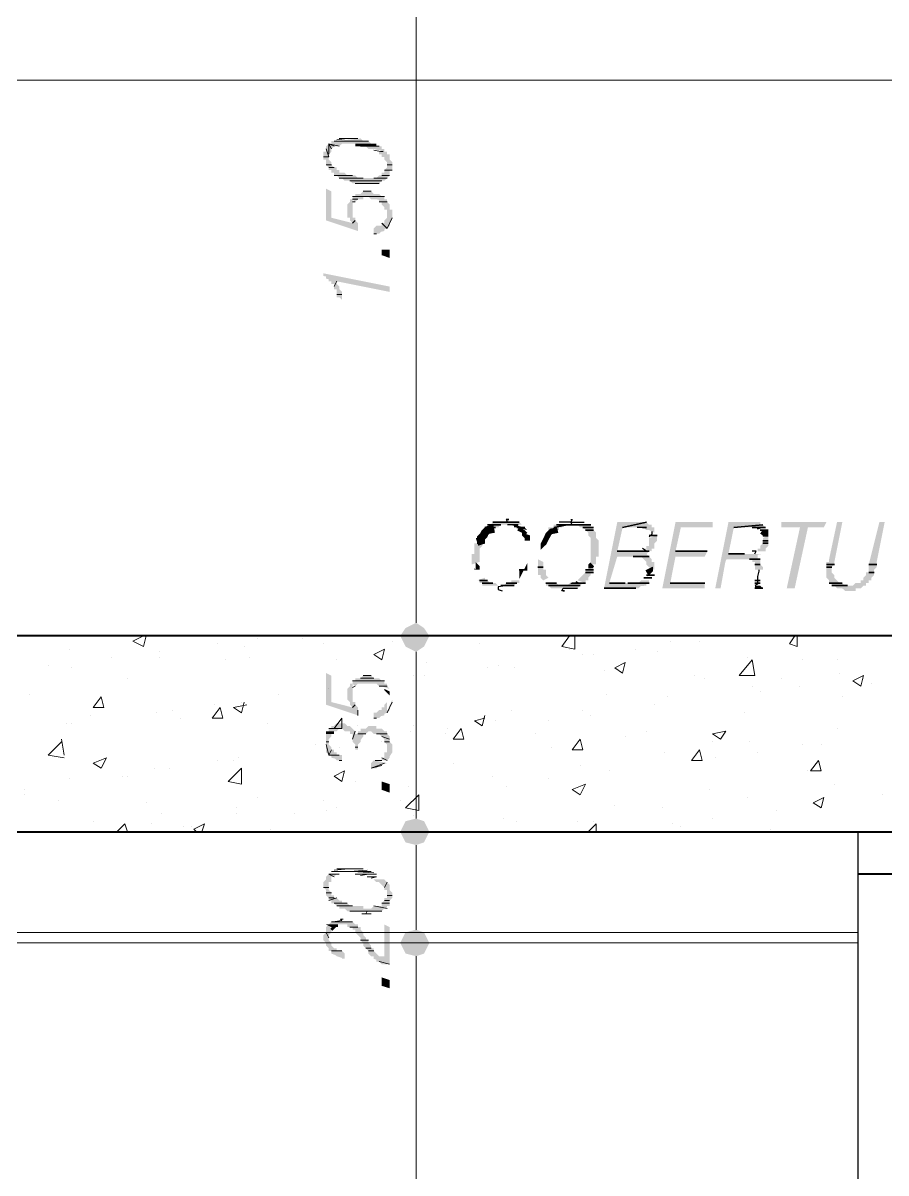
# Model space of a CAD drawing. Header units: millimetres. Extents: x 182 to 575, y -105 to 95.
# Drawn here: x 287.144 to 288.697, y 85.745 to 87.814 of the extents above; entities that cross this region are included whole.
import ezdxf

# ---------------------------------------------------------------- set-up
doc = ezdxf.new("R2010")
doc.units = ezdxf.units.MM
doc.header["$MEASUREMENT"] = 0
doc.layers.add('PDF_Geometry', color=7, linetype='Continuous')
doc.layers.add('PDF_Solid Fills', color=7, linetype='Continuous')

msp = doc.modelspace()

# ---------------------------------------------------------------- hatches: boundary and pattern name
at = {"layer": 'PDF_Solid Fills', "transparency": 33554559}
h = msp.add_hatch(color=256, dxfattribs=at)
h.paths.add_polyline_path([(287.7945, 87.5872), (287.7897, 87.5872), (287.7897, 87.592), (287.7612, 87.592), (287.7659, 87.5872), (287.7754, 87.5872), (287.7945, 87.5824)])
h.paths.add_polyline_path([(287.804, 87.5777), (287.7993, 87.5777), (287.7993, 87.5824), (287.7945, 87.5824), (287.785, 87.5824), (287.785, 87.5777), (287.7897, 87.5777), (287.7897, 87.5729), (287.7945, 87.5729), (287.7945, 87.5682), (287.7993, 87.5634), (287.7993, 87.5539), (287.7945, 87.5491), (287.7945, 87.5443), (287.7897, 87.5443), (287.7897, 87.5396), (287.785, 87.5396), (287.7802, 87.5348), (287.7469, 87.5348), (287.7421, 87.5396), (287.7278, 87.5396), (287.7231, 87.5443), (287.7135, 87.5443), (287.7135, 87.5491), (287.7088, 87.5491), (287.7088, 87.5539), (287.704, 87.5539), (287.6992, 87.5586), (287.6992, 87.5634), (287.6945, 87.5682), (287.6945, 87.5777), (287.6992, 87.5824), (287.6992, 87.5872), (287.704, 87.592), (287.7135, 87.592), (287.7183, 87.5967), (287.7707, 87.5967), (287.7659, 87.6015), (287.7564, 87.6015), (287.7516, 87.6062), (287.7088, 87.6015), (287.6992, 87.6015), (287.6992, 87.5967), (287.6945, 87.5967), (287.6897, 87.592), (287.6897, 87.5824), (287.685, 87.5824), (287.685, 87.5682), (287.6897, 87.5682), (287.6897, 87.5586), (287.6945, 87.5539), (287.6945, 87.5491), (287.6992, 87.5491), (287.6992, 87.5443), (287.704, 87.5443), (287.704, 87.5396), (287.7088, 87.5396), (287.7135, 87.5348), (287.7183, 87.5348), (287.7231, 87.5301), (287.7326, 87.5301), (287.7373, 87.5253), (287.785, 87.5253), (287.7897, 87.5301), (287.7945, 87.5301), (287.7993, 87.5348), (287.804, 87.5396), (287.804, 87.5491), (287.8088, 87.5491), (287.8088, 87.5634), (287.804, 87.5682)])
h = msp.add_hatch(color=256, dxfattribs=at)
h.paths.add_polyline_path([(287.7326, 87.4586), (287.7373, 87.4539), (287.6992, 87.4634), (287.6992, 87.511), (287.6897, 87.5158), (287.6897, 87.4586), (287.7469, 87.4396), (287.7469, 87.4539), (287.7421, 87.4586), (287.7421, 87.4634), (287.7373, 87.4634), (287.7373, 87.4967), (287.7326, 87.4967), (287.7326, 87.492), (287.7278, 87.4872), (287.7278, 87.4634), (287.7326, 87.4634)])
h.paths.add_polyline_path([(287.7564, 87.5005), (287.7612, 87.5015), (287.7659, 87.5015), (287.7707, 87.4967), (287.7802, 87.4967), (287.785, 87.4955), (287.785, 87.492), (287.7897, 87.492), (287.7897, 87.4872), (287.7945, 87.4824), (287.7945, 87.4777), (287.7993, 87.4777), (287.7993, 87.4634), (287.7945, 87.4586), (287.7945, 87.4539), (287.7897, 87.4539), (287.7897, 87.4491), (287.7802, 87.4491), (287.7754, 87.4443), (287.7754, 87.4348), (287.785, 87.4348), (287.7881, 87.438), (287.7945, 87.4396), (287.7945, 87.4424), (287.7993, 87.4443), (287.804, 87.4491), (287.804, 87.4539), (287.8088, 87.4634), (287.8088, 87.4777), (287.804, 87.4777), (287.804, 87.4872), (287.7993, 87.492), (287.7993, 87.4967), (287.7945, 87.4967), (287.7945, 87.5015), (287.7897, 87.5015), (287.785, 87.5062), (287.7754, 87.5062), (287.7707, 87.511), (287.7564, 87.511), (287.7516, 87.5062), (287.7421, 87.5062), (287.7421, 87.5015), (287.7373, 87.5015), (287.7373, 87.4967), (287.7421, 87.492), (287.7469, 87.4967), (287.7564, 87.4967)])
h = msp.add_hatch(color=256, dxfattribs=at)
h.paths.add_polyline_path([(287.7278, 87.4824), (287.7278, 87.4729), (287.7278, 87.4824)], flags=0)
h.paths.add_polyline_path([(287.7326, 87.492), (287.7326, 87.4634), (287.7326, 87.492)], flags=0)
h.paths.add_polyline_path([(287.7326, 87.4586), (287.7326, 87.4967), (287.7326, 87.4586)], flags=0)
for points in [[(287.7897, 87.3967), (287.804, 87.392), (287.804, 87.4062), (287.7897, 87.4062)], [(287.7088, 87.3491), (287.804, 87.3301), (287.804, 87.3396), (287.685, 87.3634), (287.685, 87.3586), (287.6897, 87.3579), (287.6897, 87.3539), (287.6945, 87.3527), (287.6945, 87.3491), (287.6992, 87.3491), (287.6992, 87.3443), (287.704, 87.3443), (287.704, 87.3348), (287.7088, 87.3348), (287.7088, 87.3205), (287.7135, 87.3205), (287.7183, 87.3158), (287.7183, 87.3301), (287.7135, 87.3348), (287.7135, 87.3396), (287.7088, 87.3443)], [(287.9993, 86.9062), (288.004, 86.911), (288.0421, 86.911), (288.0373, 86.9158), (287.9897, 86.9158), (287.985, 86.911), (287.9802, 86.911), (287.9802, 86.9062), (287.9754, 86.9062), (287.9754, 86.9015), (287.9945, 86.9062)], [(288.0278, 86.911), (288.0278, 86.9062), (288.0326, 86.9062), (288.0516, 86.9015), (288.0469, 86.9062)], [(288.2754, 86.8491), (288.2707, 86.8539), (288.2659, 86.8586), (288.2707, 86.8634), (288.2135, 86.8634), (288.2231, 86.9062), (288.2612, 86.9062), (288.2659, 86.9015), (288.2707, 86.9015), (288.2802, 86.8967), (288.2802, 86.9062), (288.2754, 86.9062), (288.2754, 86.911), (288.2707, 86.911), (288.2659, 86.9158), (288.2135, 86.9158), (288.1897, 86.7967), (288.2516, 86.7967), (288.2558, 86.8008), (288.2659, 86.8015), (288.2659, 86.8057), (288.2707, 86.8062), (288.2707, 86.811), (288.2564, 86.811), (288.2516, 86.8062), (288.1992, 86.8062), (288.2135, 86.8539), (288.2516, 86.8539), (288.2576, 86.8527), (288.2612, 86.8491), (288.2659, 86.8443), (288.2659, 86.8396), (288.2707, 86.8348), (288.2802, 86.8301), (288.2802, 86.8443), (288.2754, 86.8443)], [(288.3707, 86.7967), (288.3707, 86.8062), (288.3088, 86.8062), (288.3183, 86.8539), (288.3707, 86.8539), (288.3754, 86.8634), (288.3183, 86.8634), (288.3278, 86.9062), (288.385, 86.9062), (288.385, 86.9158), (288.3183, 86.9158), (288.2945, 86.7967)], [(288.4099, 86.8491), (288.4564, 86.8491), (288.4564, 86.8443), (288.4612, 86.8443), (288.4612, 86.8301), (288.4754, 86.8301), (288.4754, 86.8348), (288.4707, 86.8396), (288.4707, 86.8491), (288.4659, 86.8491), (288.4659, 86.8573), (288.4754, 86.8586), (288.4135, 86.8586), (288.4231, 86.9062), (288.4802, 86.9062), (288.4754, 86.911), (288.4707, 86.911), (288.4707, 86.9158), (288.4135, 86.9158), (288.3897, 86.7967), (288.3993, 86.7967), (288.4078, 86.8437)], [(288.485, 86.9015), (288.4707, 86.9015), (288.485, 86.8967)], [(288.5421, 86.9062), (288.5183, 86.7967), (288.5326, 86.7967), (288.5564, 86.9062), (288.585, 86.9062), (288.5897, 86.9158), (288.5088, 86.9158), (288.5088, 86.9062)], [(288.6231, 86.8015), (288.6183, 86.8062), (288.6135, 86.8062), (288.6088, 86.811), (288.604, 86.8158), (288.604, 86.8205), (288.5992, 86.8253), (288.5992, 86.8348), (288.604, 86.8396), (288.604, 86.8443), (288.6183, 86.9158), (288.6088, 86.9158), (288.5945, 86.8491), (288.5945, 86.8443), (288.5897, 86.8443), (288.5897, 86.8158), (288.5945, 86.811), (288.5945, 86.8062), (288.5992, 86.8062), (288.5992, 86.8015), (288.604, 86.8015), (288.6088, 86.7967), (288.6183, 86.7967), (288.6231, 86.792), (288.6421, 86.792), (288.6421, 86.7967), (288.6516, 86.7967), (288.6564, 86.8015), (288.6612, 86.8015), (288.6612, 86.8062), (288.6659, 86.8062), (288.6659, 86.811), (288.6707, 86.811), (288.6707, 86.8158), (288.6754, 86.8205), (288.6754, 86.8301), (288.6802, 86.8348), (288.6802, 86.8443), (288.6945, 86.9158), (288.685, 86.9158), (288.6659, 86.8396), (288.6659, 86.8253), (288.6612, 86.8253), (288.6612, 86.8205), (288.6564, 86.8158), (288.6564, 86.811), (288.6516, 86.811), (288.6516, 86.8062), (288.6421, 86.8062), (288.6373, 86.8015)], [(287.9564, 86.8777), (287.9564, 86.8586), (287.9516, 86.8586), (287.9516, 86.8396), (287.9659, 86.8443), (287.9659, 86.8681), (287.9707, 86.8729), (287.9707, 86.8824), (287.9612, 86.8777)], [(288.0421, 86.8967), (288.0421, 86.892), (288.0469, 86.8872), (288.0469, 86.8824), (288.0564, 86.8824), (288.0564, 86.892)], [(288.2659, 86.8681), (288.2612, 86.8681), (288.2754, 86.8634), (288.2754, 86.8681), (288.2802, 86.8681), (288.2802, 86.8777), (288.285, 86.8824), (288.285, 86.892), (288.2707, 86.8872), (288.2707, 86.8729), (288.2659, 86.8729)], [(288.4659, 86.8634), (288.4802, 86.8634), (288.4802, 86.8681), (288.485, 86.8729), (288.485, 86.892), (288.4754, 86.8872), (288.4754, 86.8777), (288.4707, 86.8729), (288.4707, 86.8681), (288.4659, 86.8681)], [(288.0707, 86.8491), (288.0707, 86.8205), (288.0754, 86.8205), (288.0754, 86.8158), (288.0802, 86.811), (288.0897, 86.8158), (288.085, 86.8205), (288.085, 86.8301), (288.0802, 86.8301), (288.0802, 86.8443)], [(288.4612, 86.7967), (288.4754, 86.7967), (288.4707, 86.8015), (288.4612, 86.8015)], [(287.8326, 86.692), (287.8516, 86.6824), (287.8659, 86.692), (287.8754, 86.711), (287.8659, 86.7253), (287.8516, 86.7348), (287.8326, 86.7253), (287.8231, 86.711)], [(287.7754, 86.5634), (287.785, 86.5634), (287.7881, 86.5666), (287.7945, 86.5682), (287.7945, 86.571), (287.7993, 86.5729), (287.804, 86.5777), (287.804, 86.5824), (287.8088, 86.592), (287.8088, 86.5967), (287.8056, 86.5888), (287.804, 86.5872), (287.8008, 86.5777), (287.7993, 86.5777), (287.7993, 86.592), (287.7945, 86.5872), (287.7945, 86.5824), (287.7897, 86.5824), (287.7897, 86.5777), (287.785, 86.5777), (287.7802, 86.5729), (287.7754, 86.5729)], [(287.7421, 86.5158), (287.7421, 86.5062), (287.7469, 86.5062), (287.7469, 86.5158), (287.7516, 86.5205), (287.7516, 86.5237), (287.7564, 86.5301), (287.7564, 86.5348), (287.7612, 86.5348), (287.7659, 86.5396), (287.7707, 86.5396), (287.7754, 86.5348), (287.785, 86.5348), (287.7897, 86.5301), (287.7945, 86.5253), (287.7945, 86.5205), (287.7993, 86.5158), (287.7993, 86.5015), (287.7945, 86.5015), (287.7945, 86.492), (287.7897, 86.492), (287.7897, 86.4872), (287.7993, 86.4872), (287.804, 86.492), (287.804, 86.4943), (287.8088, 86.5015), (287.8088, 86.5158), (287.804, 86.5205), (287.804, 86.5301), (287.7993, 86.5348), (287.7993, 86.5396), (287.7945, 86.5396), (287.7897, 86.5443), (287.7802, 86.5443), (287.7802, 86.5491), (287.7659, 86.5491), (287.7612, 86.5443), (287.7516, 86.5443), (287.7516, 86.5396), (287.7469, 86.5396), (287.7469, 86.5348), (287.7421, 86.5348), (287.7421, 86.5396), (287.7373, 86.5443), (287.7326, 86.5491), (287.7278, 86.5491), (287.7231, 86.5539), (287.7088, 86.5539), (287.704, 86.5491), (287.6992, 86.5491), (287.6992, 86.5443), (287.6945, 86.5443), (287.6945, 86.5396), (287.7088, 86.5396), (287.7135, 86.5443), (287.7183, 86.5443), (287.7231, 86.5396), (287.7326, 86.5396), (287.7326, 86.5348), (287.7373, 86.5348), (287.7373, 86.5205)], [(287.6945, 86.4967), (287.6992, 86.4967), (287.6992, 86.492), (287.7056, 86.4904), (287.7088, 86.4872), (287.7183, 86.4872), (287.7183, 86.4967), (287.7088, 86.4967), (287.7088, 86.5015), (287.704, 86.5015), (287.704, 86.5062), (287.6992, 86.5062), (287.6992, 86.511), (287.6945, 86.5158), (287.6945, 86.5253), (287.6992, 86.5301), (287.6992, 86.5348), (287.6897, 86.5348), (287.6897, 86.5015)], [(287.7707, 86.4729), (287.7802, 86.4729), (287.7834, 86.4761), (287.7897, 86.4777), (287.7921, 86.4801), (287.7993, 86.4824), (287.7754, 86.4872), (287.7707, 86.4824)], [(287.7897, 86.4348), (287.804, 86.4301), (287.804, 86.4443), (287.7897, 86.4491)], [(287.8326, 86.3396), (287.8516, 86.3348), (287.8659, 86.3396), (287.8754, 86.3586), (287.8659, 86.3777), (287.8516, 86.3824), (287.8326, 86.3777), (287.8231, 86.3586)], [(287.785, 86.2681), (287.7945, 86.2586), (287.7945, 86.2539), (287.7993, 86.2539), (287.7993, 86.2396), (287.7945, 86.2396), (287.7945, 86.2348), (287.7897, 86.2301), (287.7897, 86.2253), (287.7754, 86.2253), (287.7707, 86.2205), (287.7564, 86.2205), (287.7564, 86.2253), (287.7326, 86.2253), (287.7278, 86.2301), (287.7183, 86.2301), (287.7183, 86.2348), (287.7135, 86.2348), (287.7088, 86.2396), (287.704, 86.2396), (287.704, 86.2443), (287.6992, 86.2443), (287.6992, 86.2491), (287.6945, 86.2539), (287.6945, 86.2681), (287.6992, 86.2681), (287.6992, 86.2777), (287.704, 86.2777), (287.7088, 86.2824), (287.6945, 86.2824), (287.6897, 86.2777), (287.6897, 86.2729), (287.685, 86.2681), (287.685, 86.2586), (287.6897, 86.2539), (287.6897, 86.2443), (287.6945, 86.2396), (287.6945, 86.2348), (287.6992, 86.2348), (287.6992, 86.2301), (287.704, 86.2301), (287.7088, 86.2253), (287.7135, 86.2253), (287.7135, 86.2205), (287.7231, 86.2205), (287.7278, 86.2158), (287.7897, 86.2158), (287.7945, 86.2205), (287.7993, 86.2205), (287.7993, 86.2253), (287.804, 86.2253), (287.804, 86.2348), (287.8088, 86.2396), (287.8088, 86.2491), (287.804, 86.2539), (287.804, 86.2634), (287.7993, 86.2681), (287.7945, 86.2729), (287.7754, 86.2729), (287.7802, 86.2681)], [(287.8326, 86.1396), (287.8516, 86.1348), (287.8659, 86.1396), (287.8754, 86.1586), (287.8659, 86.1777), (287.8516, 86.1824), (287.8326, 86.1777), (287.8231, 86.1586)], [(287.7897, 86.0824), (287.804, 86.0777), (287.804, 86.092), (287.7897, 86.0967)]]:
    msp.add_hatch(color=256, dxfattribs=at).paths.add_polyline_path(points)
h = msp.add_hatch(color=256, dxfattribs=at)
h.paths.add_polyline_path([(288.1754, 86.8396), (288.1754, 86.8539), (288.1802, 86.8539), (288.1802, 86.8824), (288.1754, 86.8872), (288.1754, 86.8967), (288.1707, 86.9015), (288.1707, 86.9062), (288.1659, 86.9062), (288.1659, 86.911), (288.1421, 86.911), (288.1469, 86.9062), (288.1516, 86.9062), (288.1564, 86.9015), (288.1612, 86.8967), (288.1612, 86.892), (288.1659, 86.8872), (288.1659, 86.8443), (288.1612, 86.8396)])
h.paths.add_polyline_path([(288.1171, 86.9098), (288.1231, 86.911), (288.0992, 86.911), (288.0992, 86.9062), (288.0897, 86.9062), (288.0897, 86.9015), (288.1088, 86.9015), (288.1088, 86.9062), (288.1135, 86.9062)])
h = msp.add_hatch(color=256, dxfattribs=at)
h.paths.add_polyline_path([(288.1231, 86.8015), (288.1088, 86.8015), (288.104, 86.8062), (288.085, 86.8062), (288.085, 86.8015), (288.0897, 86.8015), (288.0945, 86.7967), (288.1421, 86.7967), (288.1469, 86.8015), (288.1516, 86.8062), (288.1278, 86.8062)])
h.paths.add_polyline_path([(288.1421, 86.811), (288.1564, 86.8062), (288.1564, 86.811), (288.1612, 86.811), (288.1612, 86.8158), (288.1659, 86.8205), (288.1659, 86.8253), (288.1707, 86.8253), (288.1707, 86.8301), (288.1612, 86.8348), (288.1612, 86.8301), (288.1564, 86.8301), (288.1564, 86.8253), (288.1516, 86.8205), (288.1469, 86.8158)])
h = msp.add_hatch(color=256, dxfattribs=at)
h.paths.add_polyline_path([(287.9707, 86.8015), (287.9993, 86.8015), (287.9945, 86.8062), (287.985, 86.8062), (287.9802, 86.811), (287.9754, 86.811), (287.9754, 86.8158), (287.9612, 86.811), (287.9659, 86.811), (287.9659, 86.8062), (287.9707, 86.8062)])
h.paths.add_polyline_path([(288.0088, 86.8015), (288.0278, 86.8015), (288.0326, 86.8062), (288.0373, 86.8062), (288.0373, 86.811), (288.0231, 86.811), (288.0231, 86.8062), (288.0135, 86.8062)])
h = msp.add_hatch(color=256, dxfattribs=at)
h.paths.add_polyline_path([(287.7326, 86.6253), (287.7326, 86.6205), (287.7278, 86.6158), (287.7278, 86.5967), (287.7326, 86.592), (287.7326, 86.5872), (287.7373, 86.5824), (287.6992, 86.592), (287.6992, 86.6396), (287.6897, 86.6443), (287.6897, 86.5872), (287.7469, 86.5682), (287.7469, 86.5824), (287.7421, 86.5872), (287.7421, 86.592), (287.7373, 86.592), (287.7373, 86.6253)])
h.paths.add_polyline_path([(287.7802, 86.6253), (287.785, 86.6205), (287.7897, 86.6205), (287.804, 86.6158), (287.7993, 86.6205), (287.7993, 86.6253), (287.7945, 86.6253), (287.7945, 86.6301), (287.7897, 86.6301), (287.785, 86.6348), (287.7754, 86.6348), (287.7707, 86.6396), (287.7564, 86.6396), (287.7516, 86.6348), (287.7421, 86.6348), (287.7421, 86.6301), (287.7373, 86.6301), (287.7373, 86.6253), (287.7421, 86.6205), (287.7469, 86.6253)])
h = msp.add_hatch(color=256, dxfattribs=at)
h.paths.add_polyline_path([(287.7278, 86.6015), (287.7278, 86.611), (287.7278, 86.6015)], flags=0)
h.paths.add_polyline_path([(287.7278, 86.611), (287.7278, 86.6015), (287.7278, 86.611)], flags=0)
h.paths.add_polyline_path([(287.7326, 86.592), (287.7326, 86.6205), (287.7326, 86.592)], flags=0)
h.paths.add_polyline_path([(287.7326, 86.6205), (287.7326, 86.592), (287.7326, 86.6205)], flags=0)
h.paths.add_polyline_path([(287.7326, 86.5872), (287.7326, 86.6253), (287.7326, 86.5872)], flags=0)
h = msp.add_hatch(color=256, dxfattribs=at)
h.paths.add_polyline_path([(287.7231, 86.1301), (287.7231, 86.1396), (287.7183, 86.1443), (287.7088, 86.1443), (287.7088, 86.1491), (287.704, 86.1491), (287.6992, 86.1539), (287.6992, 86.1586), (287.6945, 86.1634), (287.6945, 86.1729), (287.6992, 86.1777), (287.6992, 86.1824), (287.6945, 86.192), (287.6897, 86.1872), (287.6897, 86.1777), (287.685, 86.1729), (287.685, 86.1634), (287.6897, 86.1586), (287.6897, 86.1539), (287.6945, 86.1491), (287.6945, 86.1443), (287.6992, 86.1443), (287.6992, 86.1396), (287.7072, 86.1364), (287.7088, 86.1348), (287.7183, 86.1316), (287.7183, 86.1301)])
h.paths.add_polyline_path([(287.7802, 86.1285), (287.7802, 86.1253), (287.7862, 86.1241), (287.7897, 86.1205), (287.804, 86.1205), (287.804, 86.1872), (287.7945, 86.192), (287.7945, 86.1348), (287.785, 86.1348), (287.7802, 86.1396), (287.7754, 86.1443), (287.7754, 86.1491), (287.7707, 86.1491), (287.7707, 86.1539), (287.7659, 86.1586), (287.7659, 86.1634), (287.7612, 86.1634), (287.7612, 86.1681), (287.7564, 86.1729), (287.7564, 86.1777), (287.7516, 86.1824), (287.7516, 86.1872), (287.7469, 86.1872), (287.7469, 86.192), (287.7421, 86.192), (287.7373, 86.1967), (287.6992, 86.1967), (287.6945, 86.192), (287.7278, 86.192), (287.7278, 86.1872), (287.7373, 86.1872), (287.7373, 86.1824), (287.7421, 86.1824), (287.7421, 86.1777), (287.7469, 86.1729), (287.7516, 86.1681), (287.7516, 86.1634), (287.7564, 86.1586), (287.7564, 86.1539), (287.7612, 86.1491), (287.7659, 86.1443), (287.7659, 86.1396), (287.7707, 86.1348), (287.7754, 86.1348), (287.7754, 86.1301)])

# ---------------------------------------------------------------- linework, layer by layer
at = {"layer": 'PDF_Geometry', "lineweight": 13}
for points in [[(287.8516, 86.7348), (287.8516, 86.7586), (287.8516, 88.1586), (287.8516, 88.1824)], [(287.7302, 87.6062), (287.7278, 87.6062), (287.7278, 87.6062), (287.7326, 87.6062), (287.7278, 87.6062), (287.7088, 87.6039)], [(287.7469, 87.6062), (287.7135, 87.6062), (287.7469, 87.6062)], [(287.7135, 87.592), (287.6945, 87.5967), (287.7135, 87.592)], [(287.704, 87.592), (287.6945, 87.5967), (287.704, 87.592)], [(287.6992, 87.5872), (287.6945, 87.5967), (287.6992, 87.5872)], [(287.6945, 87.5777), (287.6945, 87.5967), (287.6945, 87.5777)], [(287.7659, 87.6015), (287.704, 87.6015), (287.7659, 87.6015)], [(287.7564, 87.6015), (287.7088, 87.6015), (287.7564, 87.6015)], [(287.7754, 87.5848), (287.7873, 87.5824), (287.7921, 87.5824)], [(287.685, 87.5729), (287.6945, 87.5729), (287.685, 87.5729)], [(287.6897, 87.5586), (287.6992, 87.5586), (287.6897, 87.5586)], [(287.704, 87.5539), (287.6945, 87.5539), (287.704, 87.5539)], [(287.6945, 87.5539), (287.704, 87.5539), (287.6945, 87.5539)], [(287.7945, 87.5491), (287.8088, 87.5491), (287.7945, 87.5491)], [(287.7897, 87.5301), (287.7326, 87.5301), (287.7897, 87.5301)], [(287.7326, 87.5301), (287.7897, 87.5301), (287.7326, 87.5301)], [(287.785, 87.5253), (287.7421, 87.5253), (287.785, 87.5253)], [(287.7421, 87.5253), (287.785, 87.5253), (287.7421, 87.5253)], [(287.7635, 87.5253), (287.7659, 87.5253), (287.754, 87.5253)], [(287.7707, 87.5253), (287.7564, 87.5253), (287.7707, 87.5253)], [(287.7564, 87.5253), (287.7707, 87.5253), (287.7564, 87.5253)], [(287.7993, 87.5348), (287.7754, 87.5348), (287.7993, 87.5348)], [(287.7754, 87.5348), (287.7993, 87.5348), (287.7754, 87.5348)], [(287.804, 87.5396), (287.7897, 87.5396), (287.804, 87.5396)], [(287.7897, 87.5396), (287.804, 87.5396), (287.7897, 87.5396)], [(287.7373, 87.5015), (287.7945, 87.5015), (287.7373, 87.5015)], [(287.7897, 87.5015), (287.7421, 87.5015), (287.7897, 87.5015)], [(287.7564, 87.511), (287.7707, 87.511), (287.7564, 87.511)], [(287.7707, 87.511), (287.7564, 87.511), (287.7707, 87.511)], [(287.7469, 87.4967), (287.7373, 87.4967), (287.7469, 87.4967)], [(287.7421, 87.492), (287.7421, 87.492), (287.7373, 87.492)], [(287.7993, 87.492), (287.785, 87.492), (287.7993, 87.492)], [(287.804, 87.392), (287.7897, 87.3967), (287.804, 87.392)], [(287.704, 87.3396), (287.7088, 87.3491), (287.704, 87.3396)], [(287.7183, 87.3253), (287.7088, 87.3253), (287.7183, 87.3253)], [(287.8516, 86.3824), (287.8516, 86.411), (287.8516, 86.6586), (287.8516, 86.6824)], [(287.7754, 86.6348), (287.7516, 86.6348), (287.7754, 86.6348)], [(287.7564, 86.6396), (287.7707, 86.6396), (287.7564, 86.6396)], [(287.7373, 86.6301), (287.7945, 86.6301), (287.7373, 86.6301)], [(287.7421, 86.6205), (287.7421, 86.6205), (287.7373, 86.6181)], [(287.7897, 86.6301), (287.7421, 86.6301), (287.7897, 86.6301)], [(287.785, 86.6205), (287.7993, 86.6205), (287.785, 86.6205)], [(287.7993, 86.6205), (287.785, 86.6205), (287.7993, 86.6205)], [(287.7183, 86.5443), (287.6945, 86.5443), (287.7183, 86.5443)], [(287.6945, 86.5443), (287.7183, 86.5443), (287.6945, 86.5443)], [(287.7373, 86.5253), (287.7421, 86.5396), (287.7373, 86.5253)], [(287.6945, 86.5205), (287.6897, 86.5205), (287.6945, 86.5205)], [(287.6897, 86.5158), (287.6945, 86.4967), (287.6897, 86.5158)], [(287.7469, 86.511), (287.7421, 86.511), (287.7469, 86.511)], [(287.7945, 86.5205), (287.804, 86.5205), (287.7945, 86.5205)], [(287.7135, 86.4967), (287.6945, 86.4967), (287.7135, 86.4967)], [(287.7778, 86.4872), (287.7897, 86.4872), (287.785, 86.4872)], [(287.804, 86.4301), (287.7897, 86.4348), (287.804, 86.4301)], [(280.704, 86.3586), (293.1516, 86.3586)], [(287.8516, 86.1824), (287.8516, 86.211), (287.8516, 86.311), (287.8516, 86.3348)], [(287.7135, 86.2824), (287.6945, 86.2824), (287.7135, 86.2824)], [(287.704, 86.2777), (287.6945, 86.2824), (287.704, 86.2777)], [(287.6992, 86.2872), (287.7707, 86.2872), (287.6992, 86.2872)], [(287.7302, 86.292), (287.7302, 86.292), (287.704, 86.2896)], [(287.7659, 86.2872), (287.704, 86.2872), (287.7659, 86.2872)], [(287.7564, 86.292), (287.7088, 86.292), (287.7564, 86.292)], [(287.7302, 86.292), (287.7278, 86.292), (287.7278, 86.292), (287.7326, 86.292), (287.7112, 86.292)], [(287.7469, 86.292), (287.7135, 86.292), (287.7469, 86.292)], [(287.7635, 86.2896), (287.7326, 86.2872), (287.7373, 86.2872), (287.7754, 86.2848)], [(287.7802, 86.2824), (287.7421, 86.2824), (287.7802, 86.2824)], [(287.7421, 86.2824), (287.7802, 86.2824), (287.7421, 86.2824)], [(287.7516, 86.2801), (287.7659, 86.2824), (287.7445, 86.2824)], [(287.7707, 86.2753), (287.7802, 86.2777), (287.7635, 86.2777)], [(287.7945, 86.2586), (287.7993, 86.2681), (287.7945, 86.2586)], [(287.685, 86.2586), (287.6945, 86.2586), (287.685, 86.2586)], [(287.6897, 86.2491), (287.6992, 86.2491), (287.6897, 86.2491)], [(287.6945, 86.2396), (287.704, 86.2396), (287.6945, 86.2396)], [(287.704, 86.2301), (287.7278, 86.2301), (287.704, 86.2301)], [(287.7278, 86.2301), (287.704, 86.2301), (287.7278, 86.2301)], [(287.7945, 86.2348), (287.804, 86.2348), (287.7945, 86.2348)], [(287.7159, 86.2015), (287.7207, 86.2015), (287.7159, 86.2015), (287.7183, 86.1991), (287.7016, 86.1967)], [(287.7897, 86.2158), (287.7326, 86.2158), (287.7897, 86.2158)], [(287.7326, 86.2158), (287.7897, 86.2158), (287.7326, 86.2158)], [(287.785, 86.2158), (287.7421, 86.2158), (287.785, 86.2158)], [(287.7635, 86.211), (287.7659, 86.211), (287.754, 86.211)], [(287.7707, 86.211), (287.7564, 86.211), (287.7707, 86.211)], [(287.7564, 86.211), (287.7707, 86.211), (287.7564, 86.211)], [(287.7588, 86.2158), (287.7635, 86.2158), (287.7612, 86.211), (287.7612, 86.211), (287.7612, 86.211)], [(287.1326, 86.1777), (288.6469, 86.1777)], [(287.7373, 86.1967), (287.6992, 86.1967), (287.7373, 86.1967)], [(287.6992, 86.1967), (287.7373, 86.1967), (287.6992, 86.1967)], [(287.7326, 86.1872), (287.7469, 86.1872), (287.7326, 86.1872)], [(287.1326, 86.1586), (288.6469, 86.1586)], [(287.7516, 86.1634), (287.7659, 86.1634), (287.7516, 86.1634)], [(287.7659, 86.1586), (287.7564, 86.1586), (287.7659, 86.1586)], [(287.7183, 86.1443), (287.6992, 86.1443), (287.7183, 86.1443)], [(287.7612, 86.1491), (287.7707, 86.1491), (287.7612, 86.1491)], [(287.7754, 86.1443), (287.7659, 86.1443), (287.7754, 86.1443)], [(287.7659, 86.1443), (287.7754, 86.1443), (287.7659, 86.1443)], [(287.8516, 83.4824), (287.8516, 83.511), (287.8516, 86.111), (287.8516, 86.1348)], [(287.804, 86.0777), (287.7897, 86.0824), (287.804, 86.0777)]]:
    msp.add_lwpolyline(points, dxfattribs=at)
at = {"layer": 'PDF_Geometry', "lineweight": 20}
msp.add_lwpolyline([(286.9278, 87.711), (290.9802, 87.711)], dxfattribs=at)
at = {"layer": 'PDF_Geometry', "lineweight": 13}
for points in [[(287.7612, 87.592, 0.0381, 0.0381, 0), (287.7612, 87.5967, 0, 0, 0), (287.735, 87.5967, 0, 0, 0)], [(287.7897, 86.6182, 0, 0, 0), (287.7993, 86.6134, 0.00952, 0.00952, 0), (287.7993, 86.6086, 0, 0, 0), (287.8016, 86.6062, 0, 0, 0), (287.804, 86.6039, 0, 0, 0), (287.804, 86.5991, 0, 0, 0), (287.804, 86.5848, 0, 0, 0)], [(287.7064, 86.5396, 0, 0, 0), (287.6969, 86.5396, 0.0143, 0.0143, 0), (287.6969, 86.5348, 0, 0, 0)]]:
    msp.add_lwpolyline(points, format="xyseb", dxfattribs=at)
for points in [[(287.6897, 87.5872), (287.6945, 87.5729), (287.6897, 87.5872)], [(287.7516, 87.592), (287.785, 87.592), (287.7516, 87.592)], [(287.7993, 87.5586), (287.8088, 87.5586), (287.7993, 87.5586)], [(287.8088, 87.5586), (287.7993, 87.5586), (287.8088, 87.5586)], [(287.7278, 87.5396), (287.704, 87.5396), (287.7278, 87.5396)], [(287.7088, 87.5396), (287.7373, 87.5396), (287.7088, 87.5396)], [(287.7373, 87.5396), (287.7088, 87.5396), (287.7373, 87.5396)], [(287.7564, 87.5348), (287.7135, 87.5348), (287.7564, 87.5348)], [(287.8088, 87.4634), (287.7993, 87.4443), (287.8088, 87.4634)], [(287.7421, 87.4586), (287.7373, 87.4539), (287.7421, 87.4586)], [(287.7897, 87.4539), (287.7993, 87.4443), (287.7897, 87.4539)], [(287.7802, 87.4348), (287.7754, 87.4348), (287.7802, 87.4348)], [(287.7612, 86.711), (288.1897, 86.711)], [(287.8088, 86.592), (287.7993, 86.5729), (287.8088, 86.592)], [(287.7421, 86.5872), (287.7373, 86.5824), (287.7421, 86.5872)], [(287.7469, 86.5777), (287.7469, 86.5682), (287.7469, 86.5777)], [(287.7802, 86.5634), (287.7754, 86.5634), (287.7802, 86.5634)], [(287.7469, 86.5348), (287.7612, 86.5348), (287.7469, 86.5348)], [(287.7612, 86.5348), (287.7469, 86.5348), (287.7612, 86.5348)], [(287.7993, 86.5348), (287.7802, 86.5348), (287.7993, 86.5348)], [(287.7802, 86.5348), (287.7993, 86.5348), (287.7802, 86.5348)], [(287.7897, 86.5301), (287.804, 86.5253), (287.7897, 86.5301)], [(287.6992, 86.5062), (287.6945, 86.4967), (287.6992, 86.5062)], [(287.7135, 86.4872), (287.7183, 86.4872), (287.7135, 86.4872)], [(287.7897, 86.492), (287.7993, 86.4872), (287.7897, 86.492)], [(287.7945, 86.4824), (287.7707, 86.4729), (287.7945, 86.4824)], [(287.7897, 86.4777), (287.7707, 86.4729), (287.7897, 86.4777)], [(287.7612, 86.3586), (288.1754, 86.3586)], [(287.7088, 86.2396), (287.6945, 86.2348), (287.7088, 86.2396)], [(287.7993, 86.2443), (287.8088, 86.2443), (287.7993, 86.2443)], [(287.7088, 86.2253), (287.7373, 86.2253), (287.7088, 86.2253)], [(287.7373, 86.2253), (287.7088, 86.2253), (287.7373, 86.2253)], [(287.7754, 86.2253), (287.7993, 86.2205), (287.7754, 86.2253)], [(287.7897, 86.2301), (287.804, 86.2301), (287.7897, 86.2301)], [(287.804, 86.2301), (287.7897, 86.2301), (287.804, 86.2301)], [(287.6897, 86.1777), (287.6945, 86.1681), (287.6897, 86.1777)], [(287.7612, 86.1586), (288.2564, 86.1586)], [(287.785, 86.1253), (287.804, 86.1205), (287.785, 86.1253)]]:
    msp.add_lwpolyline(points, close=True, dxfattribs=at)
at = {"layer": 'PDF_Geometry', "lineweight": 25}
for points, const_width in [([(287.9921, 86.9039), (287.9802, 86.9015), (287.9778, 86.8991), (287.9754, 86.8967), (287.9731, 86.892), (287.9707, 86.8896), (287.9683, 86.8872), (287.9683, 86.8824), (287.9612, 86.8801)], 0.0143), ([(288.035, 86.9039), (288.0445, 86.8991), (288.0493, 86.8943)], 0.00673), ([(288.4731, 86.8991), (288.4802, 86.8943), (288.4802, 86.8896)], 0.00952), ([(288.1683, 86.8396), (288.1659, 86.8372), (288.1659, 86.8324)], 0.00952), ([(288.085, 86.8134), (288.0897, 86.8086), (288.0826, 86.8062)], 0.00000224)]:
    msp.add_lwpolyline(points, dxfattribs=dict(at, const_width=const_width))
for points in [[(287.9945, 86.9062), (287.9754, 86.9062), (287.9945, 86.9062)], [(288.004, 86.911), (287.9802, 86.911), (288.004, 86.911)], [(287.9897, 86.9158), (288.0373, 86.9158), (287.9897, 86.9158)], [(288.0159, 86.9205), (288.0135, 86.9205), (288.0183, 86.9205), (288.0135, 86.9205), (288.0159, 86.9158), (288.0159, 86.9158)], [(288.0254, 86.911), (288.035, 86.911), (288.0159, 86.911)], [(288.0469, 86.9062), (288.0326, 86.9062), (288.0469, 86.9062)], [(288.0326, 86.9062), (288.0469, 86.9062), (288.0326, 86.9062)], [(288.1612, 86.911), (288.104, 86.911), (288.1612, 86.911)], [(288.1469, 86.911), (288.1326, 86.911), (288.1302, 86.9158), (288.1088, 86.9158)], [(288.1302, 86.9205), (288.1326, 86.9205), (288.1326, 86.9205), (288.1326, 86.9205), (288.1302, 86.9158), (288.154, 86.9158)], [(288.1516, 86.9062), (288.1707, 86.9062), (288.1516, 86.9062)], [(288.1564, 86.9015), (288.1707, 86.9015), (288.1564, 86.9015)], [(288.2659, 86.9158), (288.2231, 86.9062), (288.2659, 86.9158)], [(288.2588, 86.9062), (288.2659, 86.9062), (288.2493, 86.9062)], [(288.4754, 86.911), (288.4231, 86.9062), (288.4754, 86.911)], [(288.4802, 86.9062), (288.4564, 86.9062), (288.4802, 86.9062)], [(288.4564, 86.9062), (288.4802, 86.9062), (288.4564, 86.9062)], [(288.4659, 86.9039), (288.4731, 86.9062), (288.4588, 86.9062)], [(288.4707, 86.9015), (288.485, 86.9015), (288.4707, 86.9015)], [(288.2754, 86.8991), (288.2754, 86.8943), (288.2707, 86.8896)], [(288.2707, 86.892), (288.285, 86.892), (288.2707, 86.892)], [(288.285, 86.892), (288.2707, 86.892), (288.285, 86.892)], [(288.4754, 86.892), (288.485, 86.892), (288.4754, 86.892)], [(288.485, 86.892), (288.4754, 86.892), (288.485, 86.892)], [(288.485, 86.8824), (288.4754, 86.8824), (288.485, 86.8824)], [(287.9707, 86.8777), (287.9612, 86.8777), (287.9707, 86.8777)], [(288.2135, 86.8634), (288.2469, 86.8634), (288.2135, 86.8634)], [(288.254, 86.8634), (288.2659, 86.8634), (288.2588, 86.8681)], [(288.3754, 86.8634), (288.3183, 86.8634), (288.3754, 86.8634)], [(288.4612, 86.8586), (288.4635, 86.8634), (288.4564, 86.8634)], [(288.4754, 86.8777), (288.485, 86.8777), (288.4754, 86.8777)], [(288.2516, 86.8539), (288.2707, 86.8539), (288.2516, 86.8539)], [(288.4135, 86.8586), (288.4421, 86.8586), (288.4135, 86.8586)], [(288.4564, 86.8491), (288.4707, 86.8491), (288.4564, 86.8491)], [(288.4612, 86.8396), (288.4707, 86.8396), (288.4612, 86.8396)], [(288.604, 86.8396), (288.5897, 86.8396), (288.604, 86.8396)], [(288.6659, 86.8396), (288.6802, 86.8396), (288.6659, 86.8396)], [(288.0707, 86.8348), (288.0802, 86.8348), (288.0707, 86.8348)], [(288.1707, 86.8301), (288.1564, 86.8301), (288.1707, 86.8301)], [(288.1564, 86.8253), (288.1707, 86.8253), (288.1564, 86.8253)], [(288.2659, 86.8205), (288.2802, 86.8205), (288.2659, 86.8205)], [(288.4683, 86.8301), (288.4683, 86.8277), (288.4659, 86.8181), (288.4659, 86.8086), (288.4659, 86.8039), (288.4612, 86.8015)], [(288.5992, 86.8348), (288.5897, 86.8348), (288.5992, 86.8348)], [(288.5897, 86.8348), (288.5992, 86.8348), (288.5897, 86.8348)], [(288.6754, 86.8253), (288.6659, 86.8253), (288.6754, 86.8253)], [(287.9802, 86.811), (287.9659, 86.811), (287.9802, 86.811)], [(287.9897, 86.8062), (287.9707, 86.8062), (287.9897, 86.8062)], [(288.0159, 86.8015), (287.9993, 86.7991), (287.9993, 86.7967), (287.9993, 86.7967), (287.9993, 86.7943), (288.0064, 86.792)], [(288.0135, 86.8062), (288.0326, 86.8062), (288.0135, 86.8062)], [(288.0326, 86.8062), (288.0135, 86.8062), (288.0326, 86.8062)], [(288.104, 86.8062), (288.085, 86.8062), (288.104, 86.8062)], [(288.1469, 86.8015), (288.0897, 86.8015), (288.1469, 86.8015)], [(288.0897, 86.8015), (288.1469, 86.8015), (288.0897, 86.8015)], [(288.1302, 86.8062), (288.1445, 86.8062), (288.1397, 86.8086)], [(288.1516, 86.8062), (288.1326, 86.8062), (288.1516, 86.8062)], [(288.1373, 86.8062), (288.1564, 86.8062), (288.1373, 86.8062)], [(288.1992, 86.8062), (288.2278, 86.8062), (288.1992, 86.8062)], [(288.2707, 86.8062), (288.2326, 86.8062), (288.2707, 86.8062)], [(288.2754, 86.8158), (288.2612, 86.8158), (288.2754, 86.8158)], [(288.3707, 86.8062), (288.3088, 86.8062), (288.3707, 86.8062)], [(288.4707, 86.811), (288.4612, 86.811), (288.4707, 86.811)], [(288.4612, 86.8062), (288.4707, 86.8062), (288.4612, 86.8062)], [(288.6135, 86.8062), (288.5945, 86.8062), (288.6135, 86.8062)], [(288.6183, 86.8062), (288.5992, 86.8062), (288.6183, 86.8062)], [(288.1159, 86.792), (288.1183, 86.792), (288.1135, 86.792), (288.1159, 86.7967), (288.1159, 86.7967), (288.1159, 86.7967), (288.1421, 86.7967)], [(288.4754, 86.7967), (288.4612, 86.7967), (288.4754, 86.7967)]]:
    msp.add_lwpolyline(points, dxfattribs=at)
for points in [[(288.1064, 86.9015, 0.0101, 0.0101, 0), (288.0945, 86.8991, 0.00952, 0.00952, 0), (288.0897, 86.8943, 0.0101, 0.0101, 0), (288.0873, 86.8896, 0.00952, 0.00952, 0), (288.085, 86.8848, 0.00952, 0.00952, 0), (288.0826, 86.8801, 0.00952, 0.00952, 0), (288.0802, 86.8753, 0.00952, 0.00952, 0), (288.0802, 86.8705, 0, 0, 0), (288.0754, 86.8658, 0, 0, 0), (288.0754, 86.861, 0, 0, 0), (288.0754, 86.8562, 0, 0, 0), (288.0754, 86.8515, 0, 0, 0), (288.0754, 86.8467, 0, 0, 0)], [(287.9588, 86.842, 0, 0, 0), (287.9588, 86.8372, 0.00952, 0.00952, 0), (287.9612, 86.8348, 0.00952, 0.00952, 0), (287.9612, 86.8301, 0, 0, 0), (287.9612, 86.8253, 0, 0, 0), (287.9635, 86.8229, 0, 0, 0), (287.9659, 86.8181, 0, 0, 0), (287.9612, 86.8134, 0, 0, 0)], [(288.0445, 86.8301, 0.0143, 0.0143, 0), (288.0445, 86.8277, 0, 0, 0), (288.0421, 86.8229, 0, 0, 0), (288.0397, 86.8181, 0, 0, 0), (288.035, 86.8158, 0, 0, 0), (288.035, 86.811, 0, 0, 0), (288.0302, 86.811, 0, 0, 0)], [(288.2707, 86.8324, 0.0143, 0.0143, 0), (288.2731, 86.8277, 0.00952, 0.00952, 0), (288.2731, 86.8229, 0, 0, 0), (288.2707, 86.8205, 0, 0, 0), (288.2707, 86.8158, 0, 0, 0), (288.2683, 86.8134, 0, 0, 0), (288.2588, 86.811, 0, 0, 0)]]:
    msp.add_lwpolyline(points, format="xyseb", dxfattribs=at)
for points in [[(288.1231, 86.911), (288.0992, 86.9062), (288.1231, 86.911)], [(288.1373, 86.911), (288.1659, 86.911), (288.1373, 86.911)], [(288.2469, 86.8634), (288.2707, 86.8634), (288.2469, 86.8634)], [(288.2707, 86.8539), (288.2421, 86.8539), (288.2707, 86.8539)], [(288.4516, 86.8491), (288.4707, 86.8491), (288.4516, 86.8491)], [(288.0516, 86.8301), (288.0373, 86.8301), (288.0516, 86.8301)], [(288.004, 86.8015), (288.0278, 86.8015), (288.004, 86.8015)], [(288.1183, 86.8015), (288.0897, 86.8015), (288.1183, 86.8015)], [(288.2421, 86.8062), (288.2707, 86.8062), (288.2421, 86.8062)], [(288.2469, 86.8062), (288.2707, 86.8062), (288.2469, 86.8062)], [(288.6278, 86.8015), (288.5992, 86.8015), (288.6278, 86.8015)], [(288.2469, 86.7967), (288.1897, 86.7967), (288.2469, 86.7967)], [(288.6469, 86.3586), (288.785, 86.3586), (288.785, 83.4586), (288.6469, 83.4586)]]:
    msp.add_lwpolyline(points, close=True, dxfattribs=at)
at = {"layer": 'PDF_Geometry', "lineweight": 40}
for points in [[(292.9516, 86.3586), (293.404, 86.3586), (293.404, 86.711), (280.6802, 86.711), (280.304, 86.711), (280.304, 86.3586), (280.6802, 86.3586), (280.7516, 86.3586)], [(281.4802, 86.3586), (292.2278, 86.3586)], [(288.785, 86.2824), (288.6469, 86.2824)]]:
    msp.add_lwpolyline(points, dxfattribs=at)
at = {"layer": 'PDF_Geometry', "lineweight": 0}
for points in [[(287.3659, 86.711), (287.3612, 86.692), (287.3421, 86.7015), (287.3612, 86.711)], [(287.4945, 86.6967), (287.4945, 86.6967)], [(287.5659, 86.7062), (287.5659, 86.7062)], [(287.6469, 86.7062), (287.6469, 86.7062)], [(287.685, 86.6967), (287.685, 86.6967)], [(287.8088, 86.7015), (287.8088, 86.7015)], [(287.9659, 86.6967), (287.9659, 86.6967)], [(288.1373, 86.711), (288.1373, 86.6872), (288.1135, 86.692), (288.1278, 86.711)], [(288.3088, 86.7015), (288.3088, 86.7015)], [(288.3612, 86.7015), (288.3612, 86.7015)], [(288.5373, 86.711), (288.5373, 86.692), (288.5231, 86.6967), (288.5326, 86.711)], [(287.2278, 86.6872), (287.2278, 86.6872)], [(287.3897, 86.6824), (287.3897, 86.6824)], [(287.5421, 86.692), (287.5421, 86.692)], [(288.1278, 86.6872), (288.1278, 86.6872)], [(288.1516, 86.6777), (288.1516, 86.6777)], [(288.1707, 86.6777), (288.1707, 86.6777)], [(288.2469, 86.6872), (288.2469, 86.6872)], [(288.285, 86.6824), (288.285, 86.6824)], [(287.1897, 86.6586), (287.1897, 86.6586)], [(287.2326, 86.6539), (287.2326, 86.6539)], [(287.304, 86.6729), (287.304, 86.6729)], [(287.3897, 86.6729), (287.3897, 86.6729)], [(287.5088, 86.6682), (287.5088, 86.6682)], [(287.5516, 86.6729), (287.5516, 86.6729)], [(287.7088, 86.6682), (287.7088, 86.6682)], [(287.8707, 86.6634), (287.8707, 86.6634)], [(287.9802, 86.6539), (287.9802, 86.6539)], [(287.9993, 86.6586), (287.9993, 86.6586)], [(288.0278, 86.6539), (288.0278, 86.6539)], [(288.4469, 86.6729), (288.4469, 86.6729)], [(288.5469, 86.6682), (288.5469, 86.6682)], [(288.6088, 86.6682), (288.6088, 86.6682)], [(287.3326, 86.6348), (287.3326, 86.6348)], [(287.8469, 86.6396), (287.8469, 86.6396)], [(287.8659, 86.6396), (287.8659, 86.6396)], [(288.1897, 86.6491), (288.1897, 86.6491)], [(288.3516, 86.6396), (288.3516, 86.6396)], [(288.3707, 86.6348), (288.3707, 86.6348)], [(288.5088, 86.6348), (288.5088, 86.6348)], [(288.6135, 86.6443), (288.6135, 86.6443)], [(288.6564, 86.6348), (288.6564, 86.6348)], [(287.6945, 86.6158), (287.6945, 86.6158)], [(287.7897, 86.6301), (287.7897, 86.6301)], [(288.4564, 86.6205), (288.4564, 86.6205)], [(288.4707, 86.611), (288.4707, 86.611)], [(288.5421, 86.6205), (288.5421, 86.6205)], [(288.6707, 86.6253), (288.6707, 86.6253)], [(287.1564, 86.6062), (287.1564, 86.6062)], [(287.5421, 86.592), (287.5373, 86.5729), (287.5231, 86.5824), (287.5469, 86.5872)], [(287.5373, 86.592), (287.5373, 86.592)], [(287.604, 86.6062), (287.604, 86.6062)], [(288.1945, 86.6062), (288.1945, 86.6062)], [(288.304, 86.6015), (288.304, 86.6015)], [(288.6183, 86.6015), (288.6183, 86.6015)], [(287.385, 86.5729), (287.385, 86.5729)], [(287.4135, 86.5777), (287.4135, 86.5777)], [(287.4897, 86.5872), (287.4897, 86.5872)], [(288.0231, 86.5777), (288.0231, 86.5777)], [(288.1516, 86.5777), (288.1516, 86.5777)], [(288.2802, 86.5872), (288.2802, 86.5872)], [(288.4421, 86.5729), (288.4421, 86.5729)], [(287.2231, 86.5539), (287.2231, 86.5539)], [(287.2326, 86.5539), (287.2326, 86.5539)], [(287.2659, 86.5682), (287.2659, 86.5682)], [(287.4278, 86.5634), (287.4278, 86.5634)], [(287.585, 86.5539), (287.585, 86.5539)], [(287.7469, 86.5491), (287.7469, 86.5491)], [(287.8469, 86.5491), (287.8469, 86.5491)], [(287.9754, 86.5682), (287.9707, 86.5491), (287.9564, 86.5586), (287.9754, 86.5634)], [(287.9945, 86.5586), (287.9945, 86.5586)], [(288.0897, 86.5586), (288.0897, 86.5586)], [(288.1659, 86.5682), (288.1659, 86.5682)], [(287.8421, 86.5396), (287.8421, 86.5396)], [(287.904, 86.5348), (287.904, 86.5348)], [(287.9088, 86.5443), (287.9088, 86.5443)], [(288.0659, 86.5348), (288.0659, 86.5348)], [(288.2278, 86.5301), (288.2278, 86.5301)], [(288.2659, 86.5396), (288.2659, 86.5396)], [(288.6088, 86.5443), (288.6088, 86.5443)], [(287.2183, 86.492), (287.1897, 86.4967), (287.2135, 86.5205)], [(287.2183, 86.4967), (287.2135, 86.5253)], [(287.6707, 86.5158), (287.6707, 86.5158)], [(287.6897, 86.5158), (287.6897, 86.5158)], [(287.7135, 86.511), (287.7135, 86.511)], [(287.7897, 86.5205), (287.7897, 86.5205)], [(288.0945, 86.511), (288.0945, 86.511)], [(288.385, 86.5205), (288.385, 86.5205)], [(288.4516, 86.5205), (288.4516, 86.5205)], [(288.5469, 86.5158), (288.5469, 86.5158)], [(288.5802, 86.5158), (288.5802, 86.5158)], [(287.4945, 86.4872), (287.4945, 86.4872)], [(287.5231, 86.4872), (287.5231, 86.4872)], [(287.5326, 86.492), (287.5326, 86.492)], [(288.2993, 86.5015), (288.2993, 86.5015)], [(288.3897, 86.492), (288.3897, 86.492)], [(288.4659, 86.5015), (288.4659, 86.5015)], [(287.3802, 86.4729), (287.3802, 86.4729)], [(287.4088, 86.4729), (287.4088, 86.4729)], [(287.9183, 86.4824), (287.9183, 86.4824)], [(288.1469, 86.4777), (288.1469, 86.4777)], [(288.1992, 86.4681), (288.1992, 86.4681)], [(288.5564, 86.4681), (288.5564, 86.4681)], [(287.2278, 86.4539), (287.2278, 86.4539)], [(287.3231, 86.4586), (287.3231, 86.4586)], [(287.3326, 86.4586), (287.3326, 86.4586)], [(287.7421, 86.4491), (287.7421, 86.4491)], [(287.9897, 86.4586), (287.9897, 86.4586)], [(288.0897, 86.4539), (288.0897, 86.4539)], [(287.1469, 86.4348), (287.1469, 86.4348)], [(287.1469, 86.4253), (287.1469, 86.4253)], [(287.8373, 86.4396), (287.8373, 86.4396)], [(288.0135, 86.4396), (288.0135, 86.4396)], [(288.3802, 86.4348), (288.3802, 86.4348)], [(288.604, 86.4443), (288.604, 86.4443)], [(288.6897, 86.4253), (288.6897, 86.4253)], [(287.2088, 86.4158), (287.2088, 86.4158)], [(287.3659, 86.411), (287.3659, 86.411)], [(287.5659, 86.4205), (287.5659, 86.4205)], [(287.685, 86.4158), (287.685, 86.4158)], [(287.8231, 86.4158), (287.8231, 86.4158)], [(288.2088, 86.4062), (288.2088, 86.4062)], [(288.4469, 86.4205), (288.4469, 86.4205)], [(287.3945, 86.392), (287.3945, 86.392)], [(287.5278, 86.4015), (287.5278, 86.4015)], [(287.5278, 86.392), (287.5278, 86.392)], [(287.6326, 86.392), (287.6326, 86.392)], [(287.6897, 86.3967), (287.6897, 86.3967)], [(287.7088, 86.4015), (287.7088, 86.4015)], [(287.8469, 86.3872), (287.8469, 86.3872)], [(288.2945, 86.4015), (288.2945, 86.4015)], [(288.4992, 86.3967), (288.4992, 86.3967)], [(287.2707, 86.3777), (287.2707, 86.3777)], [(287.3135, 86.3586), (287.3278, 86.3729), (287.3326, 86.3586)], [(287.3754, 86.3729), (287.3754, 86.3729)], [(287.4326, 86.3681), (287.4326, 86.3681)], [(287.4469, 86.3681), (287.4469, 86.3681)], [(287.4564, 86.3586), (287.4516, 86.3634), (287.4707, 86.3729), (287.4659, 86.3586)], [(287.5897, 86.3634), (287.5897, 86.3634)], [(288.0088, 86.3824), (288.0088, 86.3824)], [(288.0326, 86.3777), (288.0326, 86.3777)], [(288.1421, 86.3777), (288.1421, 86.3777)], [(288.1612, 86.3586), (288.1754, 86.3729), (288.1754, 86.3586)], [(288.1707, 86.3777), (288.1707, 86.3777)], [(288.3135, 86.3729), (288.3135, 86.3729)], [(288.3278, 86.3681), (288.3278, 86.3681)], [(288.385, 86.3824), (288.385, 86.3824)], [(288.4897, 86.3634), (288.4897, 86.3634)], [(287.2183, 86.3586), (287.2183, 86.3586)]]:
    msp.add_lwpolyline(points, dxfattribs=at)
for points in [[(287.7945, 86.6872), (287.7897, 86.6682), (287.7754, 86.6777)], [(288.2278, 86.6634), (288.2231, 86.6443), (288.2088, 86.6539)], [(288.4612, 86.6396), (288.4326, 86.6396), (288.4564, 86.6682)], [(288.6564, 86.6396), (288.6516, 86.6205), (288.6373, 86.6301)], [(287.285, 86.6015), (287.2897, 86.5824), (287.2707, 86.5824)], [(287.4993, 86.5824), (287.504, 86.5634), (287.485, 86.5634)], [(287.7183, 86.5634), (287.7183, 86.5443), (287.704, 86.5443)], [(287.9326, 86.5443), (287.9373, 86.5253), (287.9183, 86.5253)], [(288.4088, 86.5396), (288.3993, 86.5253), (288.385, 86.5348)], [(288.1469, 86.5253), (288.1516, 86.5062), (288.1326, 86.5062)], [(287.2945, 86.492), (287.285, 86.4729), (287.2707, 86.4824)], [(288.3612, 86.5062), (288.3659, 86.4872), (288.3469, 86.4872)], [(288.5754, 86.4872), (288.5802, 86.4681), (288.5612, 86.4681)], [(287.5373, 86.4443), (287.5135, 86.4491), (287.5373, 86.4729)], [(287.7231, 86.4681), (287.7183, 86.4491), (287.704, 86.4586)], [(287.8564, 86.3967), (287.8326, 86.4015), (287.8564, 86.4253)], [(288.1564, 86.4443), (288.1469, 86.4253), (288.1326, 86.4348)], [(288.585, 86.4205), (288.5802, 86.4015), (288.5659, 86.411)]]:
    msp.add_lwpolyline(points, close=True, dxfattribs=at)
at = {"layer": 'PDF_Geometry', "lineweight": 13, "const_width": 0.00477}
msp.add_lwpolyline([(287.7112, 86.1896), (287.6993, 86.1896), (287.704, 86.1872), (287.6992, 86.1824)], dxfattribs=at)
at = {"layer": 'PDF_Solid Fills', "transparency": 33554559}
for points in [[(287.7373, 87.6062), (287.7373, 87.6062), (287.7183, 87.6062)], [(287.7373, 87.6062), (287.7183, 87.6062), (287.7183, 87.6062)], [(288.1135, 86.9158), (288.1088, 86.9158), (288.1564, 86.9158)], [(288.1088, 86.9158), (288.1564, 86.9158), (288.1564, 86.9158)], [(288.004, 86.792), (287.9993, 86.792), (287.9945, 86.792)], [(288.004, 86.792), (288.004, 86.792), (287.9993, 86.792)], [(287.7469, 86.292), (287.7516, 86.292), (287.7088, 86.292)], [(287.7516, 86.292), (287.7088, 86.292), (287.7088, 86.292)], [(287.7373, 86.292), (287.7373, 86.292), (287.7183, 86.292)], [(287.7373, 86.292), (287.7183, 86.292), (287.7183, 86.292)]]:
    msp.add_solid(points, dxfattribs=at)

doc.saveas('drawing.dxf')
